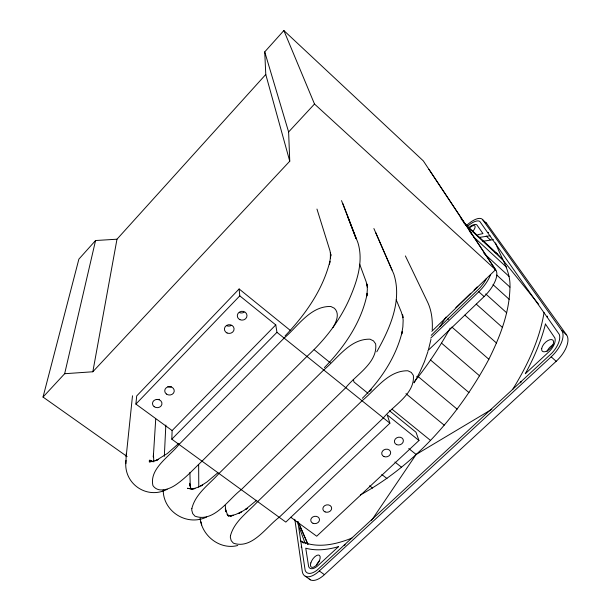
<?xml version="1.0" encoding="UTF-8"?>
<svg xmlns="http://www.w3.org/2000/svg" width="611" height="611" viewBox="0 0 611 611"><rect width="100%" height="100%" fill="white"/><g stroke="black" fill="none" stroke-linecap="round" stroke-linejoin="round"><path stroke-width="0.92" d="M189.906 472.448L190.258 486.333L189.525 483.24L190.808 488.663M432.244 329.971C432.733 320.21 431.649 310.151 427.211 301.322L405.399 255.933M290.721 517.227L316.697 536.206L418.97 440.508L387.229 414.892L389.902 423.194L285.818 522.092L171.813 439.194L172.126 430.564L275.767 324.907L239.787 295.861L239.13 288.965L136.704 395.936L135.894 404.085L172.126 430.564M167.2 489.296C146.632 500.004 122.91 483.316 125.988 460.373M126.164 456.715L132.495 395.791M125.866 463.673L126.286 453.553M164.321 456.356L165.833 425.057M155.721 419.154L153.315 457.097L153.468 453.95L153.804 461.893M360.375 494.933C415.854 464.459 459.098 414.556 488.853 359.268C500.004 336.76 509.505 312.565 509.956 287.132C510.788 270.864 500.799 257.544 495.552 242.903M547.341 317.14L547.487 316.162L547.265 317.025M544.073 312.504C539.513 340.113 527.171 365.913 512.576 389.566M127.096 456.532L43.03 397.066L64.659 373.718L92.826 371.771L116.984 239.207L265.777 74.481L264.731 51.889L283.871 30.55L423.339 160.914L495.544 269.749L431.809 331.361M64.659 373.718L95.568 240.52L116.984 239.207M428.51 349.431L430.984 339.342M43.03 397.066L78.88 259.125L95.568 240.52M427.967 351.478L424.431 361.72L419.788 372.252L414.136 382.853M332.934 327.572C336.271 321.989 340.052 313.756 334.408 308.265L330.826 306.485C310.396 305.912 298.031 326.327 284.123 338.082L179.038 444.441C169.965 456.241 149.008 468.53 152.933 485.623C158.188 493.291 168.919 489.296 175.174 485.233C185.225 478.535 193.297 469.416 202.02 461.16L306.921 356.427C324.769 340.075 339.815 320.767 349.599 298.504C357.053 281.266 363.698 261.432 357.916 242.697L342.87 203.608M520.954 381.822L520.419 382.822L521.16 381.631M376.781 351.799C389.772 328.802 402.473 300.673 393.782 273.98L375.643 232.455M413.945 382.272C427.631 365.325 439.729 347.094 450.246 328.023M448.421 318.453L447.84 319.461L448.627 318.247M445.992 317.109L439.951 326.633L431.213 335.332M371.351 520.702L416.144 454.477L491.802 409.301M473.059 231.057L473.953 229.835A6.003 2.368 -46.7 0 0 474.915 225.994A6.003 2.368 -46.7 0 0 471.608 226.368L470.455 227.177A6.003 2.368 -46.7 0 0 469.309 228.193M92.826 371.771L289.751 161.205L288.621 131.961L314.505 104.023L283.871 30.55M285.039 335.966C305.11 314.871 322.829 289.988 329.894 261.348L329.474 264.296L330.834 254.848L330.383 258.041L330.398 252.603L330.811 255.131L329.963 250.709L316.964 209.061M324.349 367.646C344.428 347.033 361.704 321.928 367.272 293.257L366.76 296.075L367.348 289.66L367.043 284.031L367.524 287.292L366.165 281.778L359.673 264.189M135.894 404.085L239.787 295.861M362.369 398.28C380.89 379.92 395.966 357.214 402.214 331.666L401.679 334.064L402.87 326.847L403.153 320.286L402.542 314.482L402.955 317.636L401.259 311.893L396.226 299.833M477.191 286.979L474.121 290.004M171.813 439.194L276.951 332.315L275.767 324.907M455.821 307.692L470.737 293.28M369.449 391.643L371.503 389.658M439.951 326.633L479.643 288.186A20.155 8.615 -47.2 0 0 486.409 278.494M430.732 338.12L478.772 291.775A24.402 10.433 -47.2 0 0 490.595 274.446M427.876 350.653L484.111 296.572A24.348 10.555 -47.1 0 0 495.88 279.265L496.514 277.012A24.348 10.555 -47.1 0 0 495.865 270.154L429.441 170.041A19.094 6.4 -47.4 0 0 428.853 169.438M178.893 443.319L167.361 453.492L155.629 460.778L158.501 459.388L153.59 461.206L149.267 461.878L152.697 461.427L149.137 460.992L152.559 461.588L149.726 460.129L152.834 461.717M217.89 472.754L206.93 481.987L200.736 485.982L202.394 485.096L197.643 487.379L192.534 488.976L194.901 488.601M294.815 519.289L302.246 571.254A22.065 10.311 -55.8 0 0 319.301 570.972L551.191 356.824A23.608 11.976 -46.2 0 0 559.05 347.285L560.447 344.757A23.608 11.976 -46.2 0 0 561.654 330.375L482.69 219.731A18.636 7.37 -46.7 0 0 478.749 218.44L477.328 218.73A18.636 7.37 -46.7 0 0 467.064 224.993M309.219 578.999A22.019 10.402 -55.9 0 0 324.441 574.661L556.178 361.307A23.554 12.083 -46.2 0 0 564.022 351.791L565.412 349.263A23.554 12.083 -46.2 0 0 566.542 334.851L486.677 223.45L482.69 219.731M256.719 500.256L245.255 509.589L247.318 508.337L238.962 513.377L241.284 511.972L235.571 514.5L230.286 515.89L232.547 515.478M351.921 538.07C336.027 544.462 316.865 548.907 300.727 541.033L303.522 543.049M344.214 545.195L345.131 544.829L344.398 545.027M206.549 517.066C186.989 526.506 163.19 511.713 163.198 489.961M477.871 234.677L482.965 233.593L476.756 224.787A10.868 4.3 -46.7 0 0 469.072 227.345M487.799 232.554L488.395 232.424L487.738 232.478M479.681 237.381L490.037 235.739M237.763 545.501C220.052 550.144 201.905 535.969 200.087 518.166M482.82 241.33L493.367 239.604M191.274 488.922L194.81 488.571M233.303 515.34L228.682 515.577L231.034 515.936M190.777 488.823L187.462 488.281L192.648 489.136M227.842 515.233L231.813 516.058M416.74 376.361L418.39 376.781L457.12 409.141M301.62 547.143L301.116 547.013L301.643 547.296M229.415 515.959L227.407 514.852L228.598 516.012M495.078 252.343L497.27 253.756L502.601 259.652L538.719 304.354M305.21 576.173L310.319 579.801M319.301 570.972L324.441 574.661M369.609 485.783L372.618 488.097M381.791 474.503L386.969 478.535M394.897 462.015L401.564 467.278M408.744 448.558L416.144 454.477M276.951 332.315L389.902 423.194M392.041 409.194L430.434 440.355M239.13 288.965L290.309 330.421M314.146 349.729L330.436 362.919M368.036 393.369L354.021 382.02L353.273 379.362M389.428 410.699L415.984 432.206L418.97 440.508M405.948 393.675L444.182 425.157M430.579 360.039L469.011 392.621M441.562 343.153L479.65 375.895M451.873 327.045L488.853 359.268M464.841 315.131L496.491 343.038M476.252 304.118L502.456 327.473M478.772 291.775L484.111 296.572M551.191 356.824L556.178 361.307M485.722 293.952L506.695 312.832M493.008 284.642L509.184 299.321M496.774 275.087L509.956 287.132M314.505 104.023L495.544 269.749M494.559 268.955L495.865 270.154M561.654 330.375L566.542 334.851M483.927 253.313L509.055 276.393M466.789 226.223L502.601 259.652M473.517 236.755L506.572 267.206M463.734 222.778L497.27 253.756M486.173 236.022L490.266 239.818M227.071 514.332L228.705 516.035M460.977 218.662L468.629 228.285L471.753 234.685M227.88 515.715L225.276 508.78L225.963 511.804L225.207 505.305M190.586 487.723L191.304 489.19M373.886 228.529L392.018 270.077M298.199 521.924L307.975 544.462L298.244 521.985M341.526 200.607L356.137 238.748L347.697 216.645M297.061 521.481L298.374 525.048L305.133 570.216A18.223 8.516 -55.8 0 0 317.262 569.994L551.825 353.166A19.499 9.891 -46.2 0 0 559.256 334.377L479.811 221.449A15.39 6.087 -46.7 0 0 467.468 226.337M299.367 527.705L305.286 543.683M468.629 228.285L469.775 231.875M264.731 51.889L288.621 131.961M265.777 74.481L289.751 161.205M200.943 521.748L201.706 524.956M198.644 464.421L198.774 487.227M547.044 351.386A7.622 3.918 -46 0 1 553.383 344.665M316.521 564.923A7.118 3.361 -56 0 1 319.69 560.539M485.088 222.305A18.605 7.439 -46.7 0 1 486.677 223.45M171.424 386.763A4.697 4.14 0.7 0 1 167.834 386.603M231.386 325.365A4.773 4.33 -3.8 0 1 226.628 325.678M244.087 312.221A4.789 4.376 -5.2 0 1 239.313 312.534M159.334 399.273A4.689 4.101 1.3 0 1 156.92 399.449M541.705 348.476L541.674 349.782A7.645 3.887 -46.1 0 0 545.226 351.653A7.645 3.887 -46.1 0 0 551.191 347.506L552.329 345.918A7.645 3.887 -46.1 0 0 550.03 339.678A7.645 3.887 -46.1 0 0 541.705 348.476M191.885 508.405L191.724 509.994L192.686 513.568L194.97 516.165C214.01 523.008 228.331 499.332 241.238 489.671L345.78 387.695C355.846 374.81 377.942 362.804 375.643 343.886L373.489 340.885L369.999 339.181C349.935 338.7 337.585 358.504 323.731 369.953L218.982 473.494C209.268 484.393 195.566 493.543 191.885 508.405M230.5 535.626L230.316 537.168L231.195 540.643L233.394 543.156C252.122 549.724 266.335 526.69 279.204 517.288L383.364 417.932C393.377 405.376 415.205 393.896 413.334 375.337L411.264 372.427L407.873 370.778C388.153 370.396 375.826 389.619 362.04 400.778L257.659 501.616C247.967 512.239 234.403 521.076 230.5 535.626M310.846 562.884L310.525 564.365A7.133 3.338 -55.9 0 0 312.435 567.39A7.133 3.338 -55.9 0 0 317.269 564.19L318.362 562.678A7.133 3.338 -55.9 0 0 318.262 555.002A7.133 3.338 -55.9 0 0 310.846 562.884M545.44 324.059C541.079 341.45 533.854 358.061 525.284 373.772L549.602 351.172A13.77 6.988 -46.2 0 0 554.864 337.936L545.44 324.059M338.525 546.646L317.201 566.29A12.869 6.011 -55.8 0 1 308.631 566.489L305.752 548.204C316.46 551.16 327.992 549.686 338.525 546.646M396.623 444.632A4.544 3.865 -16.8 0 0 403.382 440.752A4.544 3.865 -16.8 0 0 396.669 437.858A4.544 3.865 -16.8 0 0 396.623 444.632M166.406 394.034A4.766 4.185 0.5 0 0 174.181 391.613A4.766 4.185 0.5 0 0 167.895 386.908A4.766 4.185 0.5 0 0 166.406 394.034M227.078 332.995A4.842 4.384 -3.9 0 0 234.082 328.733A4.842 4.384 -3.9 0 0 226.589 325.426A4.842 4.384 -3.9 0 0 227.078 332.995M239.947 319.69A4.857 4.422 -5.3 0 0 246.997 315.398A4.857 4.422 -5.3 0 0 239.497 312.045A4.857 4.422 -5.3 0 0 239.947 319.69M383.952 456.562A4.521 3.834 -15.7 0 0 390.666 452.713A4.521 3.834 -15.7 0 0 383.96 449.849A4.521 3.834 -15.7 0 0 383.952 456.562M325.128 511.919A4.43 3.697 -11.1 0 0 331.658 508.199A4.43 3.697 -11.1 0 0 324.968 505.496A4.43 3.697 -11.1 0 0 325.128 511.919M313.031 523.306A4.414 3.666 -10.3 0 0 319.515 519.617A4.414 3.666 -10.3 0 0 312.832 516.944A4.414 3.666 -10.3 0 0 313.031 523.306M154.163 406.697A4.751 4.147 1.2 0 0 161.9 404.291A4.751 4.147 1.2 0 0 155.606 399.64A4.751 4.147 1.2 0 0 154.163 406.697"/></g></svg>
